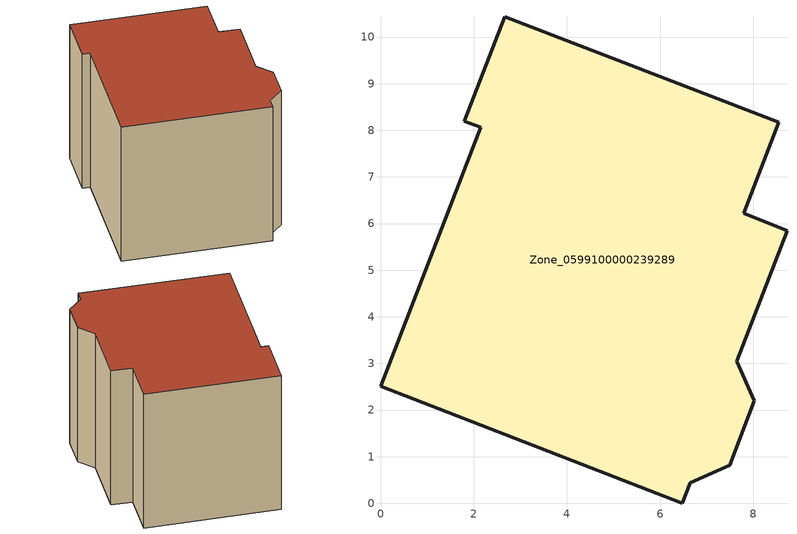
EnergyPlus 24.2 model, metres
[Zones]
Zone_0599100000239289
 floor ground (C_G): 6.64,0.44 6.47,0 0,2.51 2.15,8.06 1.8,8.2 2.67,10.44 8.54,8.17 7.79,6.22 8.72,5.85 7.64,3.05 8.02,2.2 7.49,0.82 z0
 wall outside (C_F): 7.79,6.22 8.54,8.17 2.67,10.44 1.8,8.2 2.15,8.06 0,2.51 6.47,0 6.64,0.44 7.49,0.82 8.02,2.2 7.64,3.05 8.72,5.85 7.79,6.22 z0:7.25
 roof outside (C_R): 7.64,3.05 8.72,5.85 7.79,6.22 8.54,8.17 2.67,10.44 1.8,8.2 2.15,8.06 0,2.51 6.47,0 6.64,0.44 7.49,0.82 8.02,2.2 z7.25
[BUILDING]
Pand.0599100000239289: North Axis=0; Terrain=City; Loads Convergence Tolerance Value=0.04; Temperature Convergence Tolerance Value=0.4; Solar Distribution=FullExterior; Maximum Number of Warmup Days=25; Minimum Number of Warmup Days=1
[Site:Location]
Rotterdam.The.Hague.AP_ZH_NLD Design_Conditions: Latitude=51.96; Longitude=4.45; Time Zone=1; Elevation=-4.5
[SITE:GROUNDTEMPERATURE:BUILDINGSURFACE]
18, 18, 18, 18, 18, 18, 18, 18, 18, 18, 18, 18
[MATERIAL] Thermal Absorptance=0.9; Solar Absorptance=0.7; Visible Absorptance=0.7
Name | Roughness | Thickness | Conductivity | Density | Specific Heat
G.TC.1946 | MediumSmooth | 0.15 | 1 | 540 | 1210
F.TC.1946 | Rough | 0.3 | 0.857143 | 1920 | 840
R.TC.1946 | MediumRough | 0.2 | 0.909091 | 1500 | 1000
[CONSTRUCTION]
C_G: G.TC.1946
C_F: F.TC.1946
C_R: R.TC.1946
[ZONE]
Zone_0599100000239289: Type=1; Multiplier=1; Ceiling Height=Autocalculate; Volume=Autocalculate; Floor Area=autocalculate; Part of Total Floor Area=Yes
[ZONEINFILTRATION:DESIGNFLOWRATE]
Infil_Zone_0599100000239289: Zone or ZoneList or Space or SpaceList=Zone_0599100000239289; Schedule=AlwaysOn; Design Flow Rate Calculation Method=Flow/Area; Flow Rate per Floor Area=0.003; Constant Term Coefficient=1; Temperature Term Coefficient=0; Velocity Term Coefficient=0; Velocity Squared Term Coefficient=0
[HVACTEMPLATE:ZONE:IDEALLOADSAIRSYSTEM]
Zone_0599100000239289: Maximum Heating Supply Air Temperature=50; Minimum Cooling Supply Air Temperature=13; Maximum Heating Supply Air Humidity Ratio=0.0156; Minimum Cooling Supply Air Humidity Ratio=0.0077; Heating Limit=NoLimit; Cooling Limit=NoLimit; Dehumidification Control Type=ConstantSensibleHeatRatio; Cooling Sensible Heat Ratio=0.7; Dehumidification Setpoint=60; Humidification Control Type=None; Humidification Setpoint=30; Outdoor Air Method=None; Outdoor Air Flow Rate per Person=0.00944; Outdoor Air Flow Rate per Zone Floor Area=0; Outdoor Air Flow Rate per Zone=0; Demand Controlled Ventilation Type=None; Outdoor Air Economizer Type=NoEconomizer; Heat Recovery Type=None; Sensible Heat Recovery Effectiveness=0.7; Latent Heat Recovery Effectiveness=0.65
[ZONECONTROL:THERMOSTAT]
ThermostatControl_Zone_0599100000239289: Zone or ZoneList=Zone_0599100000239289; Control Type Schedule=DualSetpointControlType; Control 1=Thermostat_Zone_0599100000239289; Temperature Difference Between Cutout And Setpoint=0
[THERMOSTATSETPOINT:DUALSETPOINT]
Thermostat_Zone_0599100000239289: Heating Setpoint Temperature Schedule=HeatingSetpoint_Zone_0599100000239289; Cooling Setpoint Temperature Schedule=CoolingSetpoint_Zone_0599100000239289
[SCHEDULE:COMPACT]
HeatingSetpoint_Zone_0599100000239289: Through: 12/31, For: AllDays, Until: 24:00, 21
CoolingSetpoint_Zone_0599100000239289: Through: 12/31, For: AllDays, Until: 24:00, 24
DualSetpointControlType: Through: 12/31, For: AllDays, Until: 24:00, 4
AlwaysOn: Through: 12/31, For: AllDays, Until: 24:00, 1
